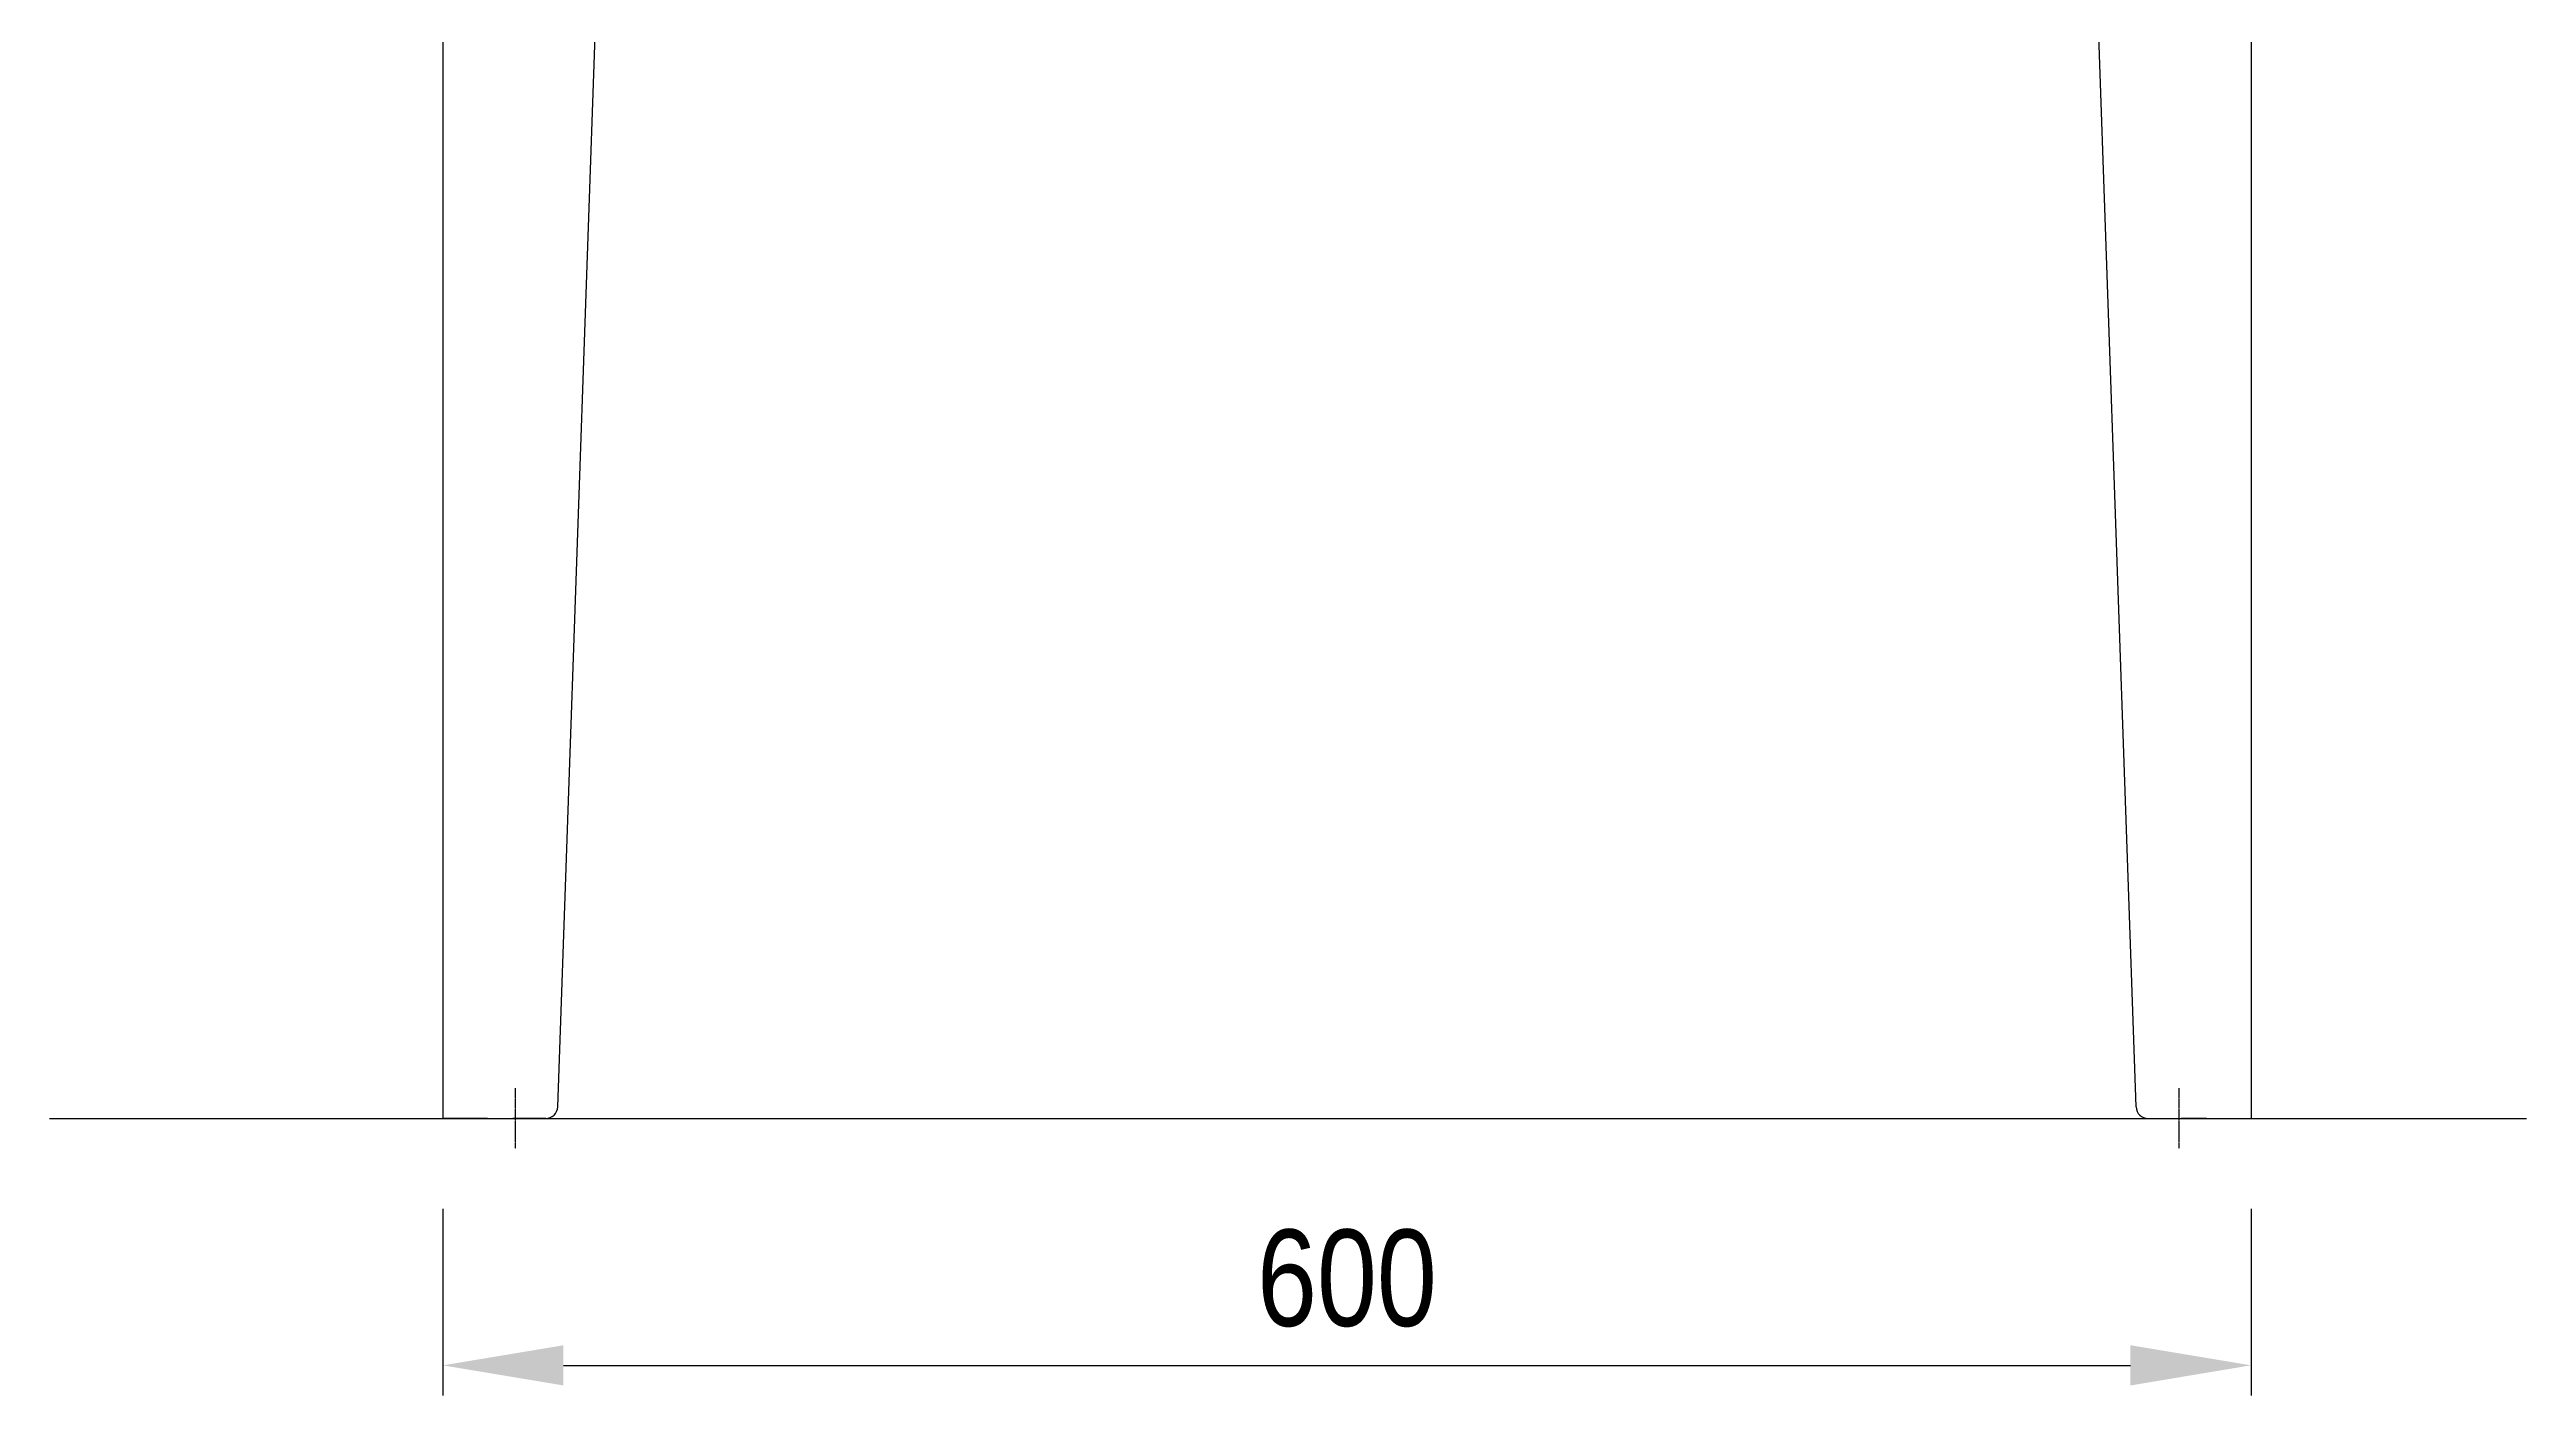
# Model space of a CAD drawing. Header units: millimetres. Extents: x 22162 to 28102, y 3160 to 7360.
# Drawn here: x 24524 to 25346, y 5924 to 6370 of the extents above; entities that cross this region are included whole.
import ezdxf

# ---------------------------------------------------------------- set-up
doc = ezdxf.new("R2010")
doc.units = ezdxf.units.MM
doc.header["$LTSCALE"] = 0.3
doc.linetypes.add('DashDot', pattern=[15, 9, -3, 0, -3])
doc.styles.add('SEACAD_Arial', font='arial.ttf', dxfattribs={"width": 0.8})
doc.dimstyles.new('ISO-25', dxfattribs={"dimtxt": 1.6, "dimasz": 2, "dimexe": 0.5, "dimexo": 1.5, "dimtad": 1, "dimdec": 0, "dimtxsty": 'SEACAD_Arial', "dimcen": 2, "dimadec": 0, "dimazin": 0, "dimtfac": 1, "dimtdec": 0, "dimtmove": 0, "dimatfit": 3, "dimfxl": 1, "dimarcsym": 0})

# ---------------------------------------------------------------- blocks, each defined once
blk = doc.blocks.new('*D135')
at = {"color": 0, "lineweight": -2, "transparency": 16777216}
for p, q in [((24654.46, 5985.49), (24654.46, 5923.54)), ((25254.46, 5985.49), (25254.46, 5923.54)), ((24694.46, 5933.54), (25214.46, 5933.54))]:
    blk.add_line(p, q, dxfattribs=at)
at = {"color": 0, "transparency": 16777216}
for points in [[(24694.46, 5940.21), (24694.46, 5926.87), (24654.46, 5933.54)], [(25214.46, 5940.21), (25214.46, 5926.87), (25254.46, 5933.54)]]:
    blk.add_solid(points, dxfattribs=at)
at = {"layer": 'Defpoints', "color": 0, "transparency": 16777216}
for p in [(24654.46, 6015.49), (25254.46, 6015.49), (25254.46, 5933.54)]:
    blk.add_point(p, dxfattribs=at)
at = {"color": 0, "transparency": 16777216, "insert": (24954.46, 5962.38), "char_height": 32, "attachment_point": 5, "style": 'SEACAD_Arial'}
blk.add_mtext('600', dxfattribs=at)

msp = doc.modelspace()

# ---------------------------------------------------------------- linework, layer by layer
at = {"color": 7, "linetype": 'Continuous'}
for p, q in [((24654.46, 6445.26), (24654.46, 6015.49)), ((25254.46, 6445.26), (25254.46, 6015.49)), ((24692.59, 6019.35), (24706.46, 6416.4)), ((25216.32, 6019.35), (25202.46, 6416.4)), ((24523.96, 6015.49), (25345.85, 6015.49)), ((24661.19, 6015.49), (24654.46, 6015.49)), ((24669.26, 6015.49), (24661.19, 6015.49)), ((24669.26, 6015.49), (24669.46, 6015.49)), ((24669.46, 6015.49), (24677.46, 6015.49)), ((24677.46, 6015.49), (24677.66, 6015.49)), ((24688.59, 6015.49), (24677.66, 6015.49)), ((25220.32, 6015.49), (25231.26, 6015.49)), ((25231.46, 6015.49), (25231.26, 6015.49)), ((25239.46, 6015.49), (25231.46, 6015.49)), ((25239.66, 6015.49), (25239.46, 6015.49)), ((25239.66, 6015.49), (25247.73, 6015.49)), ((25247.73, 6015.49), (25254.46, 6015.49))]:
    msp.add_line(p, q, dxfattribs=at)
at = {"color": 0, "linetype": 'DashDot', "ltscale": 0.1}
for p, q in [((24678.46, 6025.49), (24678.46, 6005.49)), ((25230.46, 6025.49), (25230.46, 6005.49))]:
    msp.add_line(p, q, dxfattribs=at)
at = {"color": 7, "linetype": 'Continuous'}
for centre, start, end in [((24688.59, 6019.49), 269.99984, 357.99984), ((25220.32, 6019.49), 182, 270)]:
    msp.add_arc(centre, 4, start, end, dxfattribs=at)

# ---------------------------------------------------------------- dimensions: what is measured, and where the dimension line sits
dim = msp.add_linear_dim(base=(25254.46, 5933.54), p1=(24654.46, 6015.49), p2=(25254.46, 6015.49), dimstyle='ISO-25', override={"dimrnd": 10})
dim.commit()
dim.dimension.update_dxf_attribs({"geometry": '*D135', "text_midpoint": (24954.46, 5962.38)})

doc.saveas('drawing.dxf')
